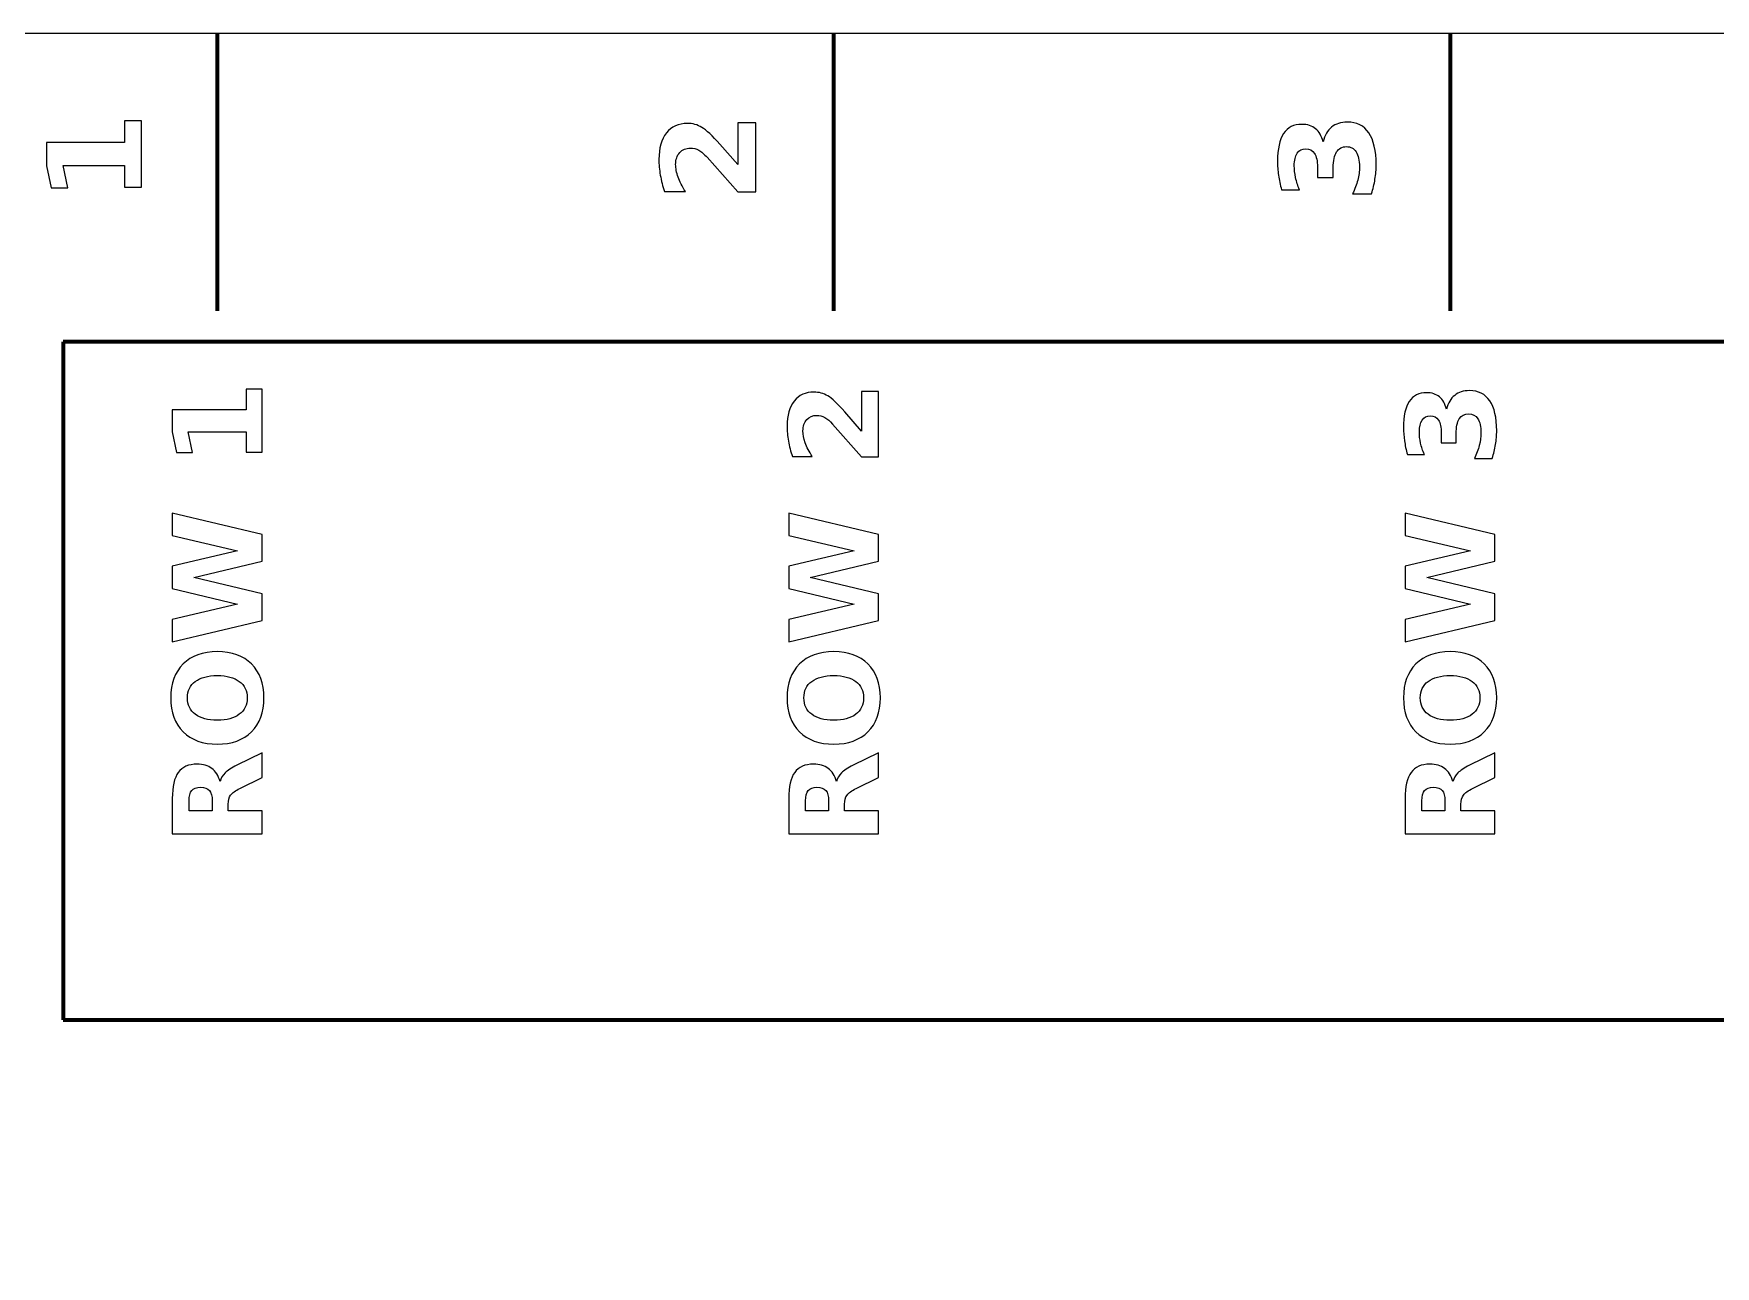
# Model space of a CAD drawing. Header units: centimetres. Extents: x -27.5 to 5.5, y -16.9 to -12.8.
# Drawn here: x -26.105 to -23.376, y -14.85 to -12.85 of the extents above; entities that cross this region are included whole.
import ezdxf

# ---------------------------------------------------------------- set-up
doc = ezdxf.new("R2010")
doc.units = ezdxf.units.CM
doc.header["$MEASUREMENT"] = 0
doc.layers.add('Layer 1', color=7, linetype='Continuous')

msp = doc.modelspace()

# ---------------------------------------------------------------- linework, layer by layer
at = {"layer": 'Layer 1', "color": 7}
msp.add_open_spline([(-27.5, -12.85), (-27.5, -12.85), (5.5, -12.85), (5.5, -12.85), (5.5, -12.85), (5.5, -12.85), (5.5, -16.85), (5.5, -16.85), (5.5, -16.85), (5.5, -16.85), (-27.5, -16.85), (-27.5, -16.85), (-27.5, -16.85), (-27.5, -16.85), (-27.5, -12.85), (-27.5, -12.85)], degree=3, knots=[0, 0, 0, 0, 0.25, 0.25, 0.25, 0.25, 0.5, 0.5, 0.5, 0.5, 0.75, 0.75, 0.75, 0.75, 1, 1, 1, 1], dxfattribs=at)
at = {"layer": 'Layer 1', "color": 250, "lineweight": 106}
for points in [[(-25.80684, -12.85), (-25.80684, -12.85), (-25.80686, -13.29999), (-25.80686, -13.29999)], [(-24.80684, -12.85), (-24.80684, -12.85), (-24.80686, -13.29999), (-24.80686, -13.29999)], [(-23.80684, -12.85), (-23.80684, -12.85), (-23.80686, -13.29999), (-23.80686, -13.29999)]]:
    msp.add_open_spline(points, degree=3, dxfattribs=at)
at = {"layer": 'Layer 1', "color": 250}
for points, knots in [([(-25.95718, -13.09915), (-25.95718, -13.09915), (-25.95718, -13.06401), (-25.95718, -13.06401), (-25.95718, -13.06401), (-25.95718, -13.06401), (-26.05691, -13.06401), (-26.05691, -13.06401), (-26.05691, -13.06401), (-26.05691, -13.06401), (-26.04947, -13.10007), (-26.04947, -13.10007), (-26.04947, -13.10007), (-26.04947, -13.10007), (-26.07656, -13.10007), (-26.07656, -13.10007), (-26.07656, -13.10007), (-26.07656, -13.10007), (-26.08401, -13.06422), (-26.08401, -13.06422), (-26.08401, -13.06422), (-26.08401, -13.06422), (-26.08401, -13.02641), (-26.08401, -13.02641), (-26.08401, -13.02641), (-26.08401, -13.02641), (-25.95718, -13.02641), (-25.95718, -13.02641), (-25.95718, -13.02641), (-25.95718, -13.02641), (-25.95718, -12.99127), (-25.95718, -12.99127), (-25.95718, -12.99127), (-25.95718, -12.99127), (-25.9297, -12.99127), (-25.9297, -12.99127), (-25.9297, -12.99127), (-25.9297, -12.99127), (-25.9297, -13.09915), (-25.9297, -13.09915), (-25.9297, -13.09915), (-25.9297, -13.09915), (-25.95718, -13.09915), (-25.95718, -13.09915)], [0, 0, 0, 0, 0.0909091, 0.0909091, 0.0909091, 0.0909091, 0.1818182, 0.1818182, 0.1818182, 0.1818182, 0.2727273, 0.2727273, 0.2727273, 0.2727273, 0.3636364, 0.3636364, 0.3636364, 0.3636364, 0.4545455, 0.4545455, 0.4545455, 0.4545455, 0.5454545, 0.5454545, 0.5454545, 0.5454545, 0.6363636, 0.6363636, 0.6363636, 0.6363636, 0.7272727, 0.7272727, 0.7272727, 0.7272727, 0.8181818, 0.8181818, 0.8181818, 0.8181818, 0.9090909, 0.9090909, 0.9090909, 0.9090909, 1, 1, 1, 1]), ([(-24.96253, -13.06254), (-24.96253, -13.06254), (-24.96253, -12.99463), (-24.96253, -12.99463), (-24.96253, -12.99463), (-24.96253, -12.99463), (-24.93328, -12.99463), (-24.93328, -12.99463), (-24.93328, -12.99463), (-24.93328, -12.99463), (-24.93328, -13.10678), (-24.93328, -13.10678), (-24.93328, -13.10678), (-24.93328, -13.10678), (-24.96253, -13.10678), (-24.96253, -13.10678), (-24.96253, -13.10678), (-24.96253, -13.10678), (-25.01223, -13.05044), (-25.01223, -13.05044), (-25.01223, -13.05044), (-25.01678, -13.0454), (-25.02123, -13.04169), (-25.02557, -13.0393), (-25.02557, -13.0393), (-25.02991, -13.03686), (-25.03442, -13.03566), (-25.03911, -13.03566), (-25.03911, -13.03566), (-25.04635, -13.03566), (-25.05217, -13.0381), (-25.05658, -13.04296), (-25.05658, -13.04296), (-25.06099, -13.0478), (-25.06317, -13.05425), (-25.06317, -13.06233), (-25.06317, -13.06233), (-25.06317, -13.06854), (-25.06183, -13.07531), (-25.05919, -13.08269), (-25.05919, -13.08269), (-25.05654, -13.09006), (-25.05259, -13.09796), (-25.04737, -13.10636), (-25.04737, -13.10636), (-25.04737, -13.10636), (-25.08127, -13.10636), (-25.08127, -13.10636), (-25.08127, -13.10636), (-25.08424, -13.0974), (-25.08649, -13.08854), (-25.08805, -13.07979), (-25.08805, -13.07979), (-25.0896, -13.07105), (-25.09037, -13.06247), (-25.09037, -13.05404), (-25.09037, -13.05404), (-25.09037, -13.03559), (-25.08632, -13.02123), (-25.07817, -13.011), (-25.07817, -13.011), (-25.07005, -13.00077), (-25.05873, -12.99566), (-25.04416, -12.99566), (-25.04416, -12.99566), (-25.03576, -12.99566), (-25.02793, -12.99784), (-25.02066, -13.00218), (-25.02066, -13.00218), (-25.0134, -13.00652), (-25.00366, -13.01566), (-24.99145, -13.02956), (-24.99145, -13.02956), (-24.99145, -13.02956), (-24.96253, -13.06254), (-24.96253, -13.06254)], [0, 0, 0, 0, 0.0526316, 0.0526316, 0.0526316, 0.0526316, 0.1052632, 0.1052632, 0.1052632, 0.1052632, 0.1578947, 0.1578947, 0.1578947, 0.1578947, 0.2105263, 0.2105263, 0.2105263, 0.2105263, 0.2631579, 0.2631579, 0.2631579, 0.2631579, 0.3157895, 0.3157895, 0.3157895, 0.3157895, 0.3684211, 0.3684211, 0.3684211, 0.3684211, 0.4210526, 0.4210526, 0.4210526, 0.4210526, 0.4736842, 0.4736842, 0.4736842, 0.4736842, 0.5263158, 0.5263158, 0.5263158, 0.5263158, 0.5789474, 0.5789474, 0.5789474, 0.5789474, 0.6315789, 0.6315789, 0.6315789, 0.6315789, 0.6842105, 0.6842105, 0.6842105, 0.6842105, 0.7368421, 0.7368421, 0.7368421, 0.7368421, 0.7894737, 0.7894737, 0.7894737, 0.7894737, 0.8421053, 0.8421053, 0.8421053, 0.8421053, 0.8947368, 0.8947368, 0.8947368, 0.8947368, 0.9473684, 0.9473684, 0.9473684, 0.9473684, 1, 1, 1, 1]), ([(-24.01292, -13.02535), (-24.01024, -13.01498), (-24.00555, -13.00704), (-23.99892, -13.00164), (-23.99892, -13.00164), (-23.99225, -12.99624), (-23.98382, -12.99353), (-23.97355, -12.99353), (-23.97355, -12.99353), (-23.95824, -12.99353), (-23.9466, -12.99938), (-23.93863, -13.01109), (-23.93863, -13.01109), (-23.93069, -13.02281), (-23.9267, -13.03988), (-23.9267, -13.06235), (-23.9267, -13.06235), (-23.9267, -13.07029), (-23.92734, -13.07823), (-23.92861, -13.0862), (-23.92861, -13.0862), (-23.92988, -13.09414), (-23.93182, -13.10201), (-23.93436, -13.1098), (-23.93436, -13.1098), (-23.93436, -13.1098), (-23.96505, -13.1098), (-23.96505, -13.1098), (-23.96505, -13.1098), (-23.96134, -13.10236), (-23.95852, -13.09499), (-23.95662, -13.08765), (-23.95662, -13.08765), (-23.95475, -13.08031), (-23.9538, -13.07308), (-23.9538, -13.06599), (-23.9538, -13.06599), (-23.9538, -13.05544), (-23.95563, -13.04736), (-23.95926, -13.04175), (-23.95926, -13.04175), (-23.96293, -13.03614), (-23.96815, -13.03332), (-23.975, -13.03332), (-23.975, -13.03332), (-23.98202, -13.03332), (-23.98734, -13.03621), (-23.99094, -13.04196), (-23.99094, -13.04196), (-23.99458, -13.04771), (-23.99638, -13.05622), (-23.99638, -13.06743), (-23.99638, -13.06743), (-23.99638, -13.06743), (-23.99638, -13.08334), (-23.99638, -13.08334), (-23.99638, -13.08334), (-23.99638, -13.08334), (-24.02202, -13.08334), (-24.02202, -13.08334), (-24.02202, -13.08334), (-24.02202, -13.08334), (-24.02202, -13.06662), (-24.02202, -13.06662), (-24.02202, -13.06662), (-24.02202, -13.0566), (-24.02358, -13.0492), (-24.02672, -13.04429), (-24.02672, -13.04429), (-24.02986, -13.03939), (-24.03462, -13.03695), (-24.041, -13.03695), (-24.041, -13.03695), (-24.04693, -13.03695), (-24.05152, -13.03932), (-24.05473, -13.04408), (-24.05473, -13.04408), (-24.05797, -13.04884), (-24.05959, -13.05555), (-24.05959, -13.06422), (-24.05959, -13.06422), (-24.05959, -13.07064), (-24.05889, -13.0771), (-24.05744, -13.08366), (-24.05744, -13.08366), (-24.056, -13.09019), (-24.05384, -13.09668), (-24.05102, -13.10317), (-24.05102, -13.10317), (-24.05102, -13.10317), (-24.08016, -13.10317), (-24.08016, -13.10317), (-24.08016, -13.10317), (-24.08238, -13.0953), (-24.08404, -13.08754), (-24.08514, -13.07982), (-24.08514, -13.07982), (-24.08623, -13.07209), (-24.08679, -13.06454), (-24.08679, -13.0571), (-24.08679, -13.0571), (-24.08679, -13.03706), (-24.08351, -13.02203), (-24.07692, -13.01208), (-24.07692, -13.01208), (-24.07035, -13.00213), (-24.06044, -12.99716), (-24.04721, -12.99716), (-24.04721, -12.99716), (-24.03822, -12.99716), (-24.03081, -12.99952), (-24.02506, -13.00429), (-24.02506, -13.00429), (-24.01931, -13.00905), (-24.01525, -13.01607), (-24.01292, -13.02535)], [0, 0, 0, 0, 0.0344828, 0.0344828, 0.0344828, 0.0344828, 0.0689655, 0.0689655, 0.0689655, 0.0689655, 0.1034483, 0.1034483, 0.1034483, 0.1034483, 0.137931, 0.137931, 0.137931, 0.137931, 0.1724138, 0.1724138, 0.1724138, 0.1724138, 0.2068966, 0.2068966, 0.2068966, 0.2068966, 0.2413793, 0.2413793, 0.2413793, 0.2413793, 0.2758621, 0.2758621, 0.2758621, 0.2758621, 0.3103448, 0.3103448, 0.3103448, 0.3103448, 0.3448276, 0.3448276, 0.3448276, 0.3448276, 0.3793103, 0.3793103, 0.3793103, 0.3793103, 0.4137931, 0.4137931, 0.4137931, 0.4137931, 0.4482759, 0.4482759, 0.4482759, 0.4482759, 0.4827586, 0.4827586, 0.4827586, 0.4827586, 0.5172414, 0.5172414, 0.5172414, 0.5172414, 0.5517241, 0.5517241, 0.5517241, 0.5517241, 0.5862069, 0.5862069, 0.5862069, 0.5862069, 0.6206897, 0.6206897, 0.6206897, 0.6206897, 0.6551724, 0.6551724, 0.6551724, 0.6551724, 0.6896552, 0.6896552, 0.6896552, 0.6896552, 0.7241379, 0.7241379, 0.7241379, 0.7241379, 0.7586207, 0.7586207, 0.7586207, 0.7586207, 0.7931034, 0.7931034, 0.7931034, 0.7931034, 0.8275862, 0.8275862, 0.8275862, 0.8275862, 0.862069, 0.862069, 0.862069, 0.862069, 0.8965517, 0.8965517, 0.8965517, 0.8965517, 0.9310345, 0.9310345, 0.9310345, 0.9310345, 0.9655172, 0.9655172, 0.9655172, 0.9655172, 1, 1, 1, 1]), ([(-25.75991, -13.52898), (-25.75991, -13.52898), (-25.75991, -13.49578), (-25.75991, -13.49578), (-25.75991, -13.49578), (-25.75991, -13.49578), (-25.85414, -13.49578), (-25.85414, -13.49578), (-25.85414, -13.49578), (-25.85414, -13.49578), (-25.84711, -13.52984), (-25.84711, -13.52984), (-25.84711, -13.52984), (-25.84711, -13.52984), (-25.87271, -13.52984), (-25.87271, -13.52984), (-25.87271, -13.52984), (-25.87271, -13.52984), (-25.87974, -13.49598), (-25.87974, -13.49598), (-25.87974, -13.49598), (-25.87974, -13.49598), (-25.87974, -13.46024), (-25.87974, -13.46024), (-25.87974, -13.46024), (-25.87974, -13.46024), (-25.75991, -13.46024), (-25.75991, -13.46024), (-25.75991, -13.46024), (-25.75991, -13.46024), (-25.75991, -13.42704), (-25.75991, -13.42704), (-25.75991, -13.42704), (-25.75991, -13.42704), (-25.73394, -13.42704), (-25.73394, -13.42704), (-25.73394, -13.42704), (-25.73394, -13.42704), (-25.73394, -13.52898), (-25.73394, -13.52898), (-25.73394, -13.52898), (-25.73394, -13.52898), (-25.75991, -13.52898), (-25.75991, -13.52898)], [0, 0, 0, 0, 0.0909091, 0.0909091, 0.0909091, 0.0909091, 0.1818182, 0.1818182, 0.1818182, 0.1818182, 0.2727273, 0.2727273, 0.2727273, 0.2727273, 0.3636364, 0.3636364, 0.3636364, 0.3636364, 0.4545455, 0.4545455, 0.4545455, 0.4545455, 0.5454545, 0.5454545, 0.5454545, 0.5454545, 0.6363636, 0.6363636, 0.6363636, 0.6363636, 0.7272727, 0.7272727, 0.7272727, 0.7272727, 0.8181818, 0.8181818, 0.8181818, 0.8181818, 0.9090909, 0.9090909, 0.9090909, 0.9090909, 1, 1, 1, 1]), ([(-24.76157, -13.49478), (-24.76157, -13.49478), (-24.76157, -13.43061), (-24.76157, -13.43061), (-24.76157, -13.43061), (-24.76157, -13.43061), (-24.73394, -13.43061), (-24.73394, -13.43061), (-24.73394, -13.43061), (-24.73394, -13.43061), (-24.73394, -13.53658), (-24.73394, -13.53658), (-24.73394, -13.53658), (-24.73394, -13.53658), (-24.76157, -13.53658), (-24.76157, -13.53658), (-24.76157, -13.53658), (-24.76157, -13.53658), (-24.80854, -13.48334), (-24.80854, -13.48334), (-24.80854, -13.48334), (-24.81284, -13.47858), (-24.81704, -13.47508), (-24.82114, -13.47281), (-24.82114, -13.47281), (-24.82524, -13.47051), (-24.82951, -13.46938), (-24.83394, -13.46938), (-24.83394, -13.46938), (-24.84077, -13.46938), (-24.84627, -13.47168), (-24.85044, -13.47628), (-24.85044, -13.47628), (-24.85461, -13.48084), (-24.85667, -13.48694), (-24.85667, -13.49458), (-24.85667, -13.49458), (-24.85667, -13.50044), (-24.85541, -13.50684), (-24.85291, -13.51381), (-24.85291, -13.51381), (-24.85041, -13.52078), (-24.84667, -13.52824), (-24.84174, -13.53618), (-24.84174, -13.53618), (-24.84174, -13.53618), (-24.87377, -13.53618), (-24.87377, -13.53618), (-24.87377, -13.53618), (-24.87657, -13.52771), (-24.87871, -13.51934), (-24.88017, -13.51108), (-24.88017, -13.51108), (-24.88164, -13.50281), (-24.88237, -13.49471), (-24.88237, -13.48674), (-24.88237, -13.48674), (-24.88237, -13.46931), (-24.87854, -13.45574), (-24.87084, -13.44608), (-24.87084, -13.44608), (-24.86317, -13.43641), (-24.85247, -13.43158), (-24.83871, -13.43158), (-24.83871, -13.43158), (-24.83077, -13.43158), (-24.82337, -13.43364), (-24.81651, -13.43774), (-24.81651, -13.43774), (-24.80964, -13.44184), (-24.80044, -13.45048), (-24.78891, -13.46361), (-24.78891, -13.46361), (-24.78891, -13.46361), (-24.76157, -13.49478), (-24.76157, -13.49478)], [0, 0, 0, 0, 0.0526316, 0.0526316, 0.0526316, 0.0526316, 0.1052632, 0.1052632, 0.1052632, 0.1052632, 0.1578947, 0.1578947, 0.1578947, 0.1578947, 0.2105263, 0.2105263, 0.2105263, 0.2105263, 0.2631579, 0.2631579, 0.2631579, 0.2631579, 0.3157895, 0.3157895, 0.3157895, 0.3157895, 0.3684211, 0.3684211, 0.3684211, 0.3684211, 0.4210526, 0.4210526, 0.4210526, 0.4210526, 0.4736842, 0.4736842, 0.4736842, 0.4736842, 0.5263158, 0.5263158, 0.5263158, 0.5263158, 0.5789474, 0.5789474, 0.5789474, 0.5789474, 0.6315789, 0.6315789, 0.6315789, 0.6315789, 0.6842105, 0.6842105, 0.6842105, 0.6842105, 0.7368421, 0.7368421, 0.7368421, 0.7368421, 0.7894737, 0.7894737, 0.7894737, 0.7894737, 0.8421053, 0.8421053, 0.8421053, 0.8421053, 0.8947368, 0.8947368, 0.8947368, 0.8947368, 0.9473684, 0.9473684, 0.9473684, 0.9473684, 1, 1, 1, 1]), ([(-23.81257, -13.45924), (-23.81004, -13.44944), (-23.80561, -13.44194), (-23.79934, -13.43684), (-23.79934, -13.43684), (-23.79304, -13.43174), (-23.78507, -13.42918), (-23.77537, -13.42918), (-23.77537, -13.42918), (-23.76091, -13.42918), (-23.74991, -13.43471), (-23.74237, -13.44578), (-23.74237, -13.44578), (-23.73487, -13.45684), (-23.73111, -13.47298), (-23.73111, -13.49421), (-23.73111, -13.49421), (-23.73111, -13.50171), (-23.73171, -13.50921), (-23.73291, -13.51674), (-23.73291, -13.51674), (-23.73411, -13.52424), (-23.73594, -13.53168), (-23.73834, -13.53904), (-23.73834, -13.53904), (-23.73834, -13.53904), (-23.76734, -13.53904), (-23.76734, -13.53904), (-23.76734, -13.53904), (-23.76384, -13.53201), (-23.76117, -13.52504), (-23.75937, -13.51811), (-23.75937, -13.51811), (-23.75761, -13.51118), (-23.75671, -13.50434), (-23.75671, -13.49764), (-23.75671, -13.49764), (-23.75671, -13.48768), (-23.75844, -13.48004), (-23.76187, -13.47474), (-23.76187, -13.47474), (-23.76534, -13.46944), (-23.77027, -13.46678), (-23.77674, -13.46678), (-23.77674, -13.46678), (-23.78337, -13.46678), (-23.78841, -13.46951), (-23.79181, -13.47494), (-23.79181, -13.47494), (-23.79524, -13.48038), (-23.79694, -13.48841), (-23.79694, -13.49901), (-23.79694, -13.49901), (-23.79694, -13.49901), (-23.79694, -13.51404), (-23.79694, -13.51404), (-23.79694, -13.51404), (-23.79694, -13.51404), (-23.82117, -13.51404), (-23.82117, -13.51404), (-23.82117, -13.51404), (-23.82117, -13.51404), (-23.82117, -13.49824), (-23.82117, -13.49824), (-23.82117, -13.49824), (-23.82117, -13.48878), (-23.82264, -13.48178), (-23.82561, -13.47714), (-23.82561, -13.47714), (-23.82857, -13.47251), (-23.83307, -13.47021), (-23.83911, -13.47021), (-23.83911, -13.47021), (-23.84471, -13.47021), (-23.84904, -13.47244), (-23.85207, -13.47694), (-23.85207, -13.47694), (-23.85514, -13.48144), (-23.85667, -13.48778), (-23.85667, -13.49598), (-23.85667, -13.49598), (-23.85667, -13.50204), (-23.85601, -13.50814), (-23.85464, -13.51434), (-23.85464, -13.51434), (-23.85327, -13.52051), (-23.85124, -13.52664), (-23.84857, -13.53278), (-23.84857, -13.53278), (-23.84857, -13.53278), (-23.87611, -13.53278), (-23.87611, -13.53278), (-23.87611, -13.53278), (-23.87821, -13.52534), (-23.87977, -13.51801), (-23.88081, -13.51071), (-23.88081, -13.51071), (-23.88184, -13.50341), (-23.88237, -13.49628), (-23.88237, -13.48924), (-23.88237, -13.48924), (-23.88237, -13.47031), (-23.87927, -13.45611), (-23.87304, -13.44671), (-23.87304, -13.44671), (-23.86684, -13.43731), (-23.85747, -13.43261), (-23.84497, -13.43261), (-23.84497, -13.43261), (-23.83647, -13.43261), (-23.82947, -13.43484), (-23.82404, -13.43934), (-23.82404, -13.43934), (-23.81861, -13.44384), (-23.81477, -13.45048), (-23.81257, -13.45924)], [0, 0, 0, 0, 0.0344828, 0.0344828, 0.0344828, 0.0344828, 0.0689655, 0.0689655, 0.0689655, 0.0689655, 0.1034483, 0.1034483, 0.1034483, 0.1034483, 0.137931, 0.137931, 0.137931, 0.137931, 0.1724138, 0.1724138, 0.1724138, 0.1724138, 0.2068966, 0.2068966, 0.2068966, 0.2068966, 0.2413793, 0.2413793, 0.2413793, 0.2413793, 0.2758621, 0.2758621, 0.2758621, 0.2758621, 0.3103448, 0.3103448, 0.3103448, 0.3103448, 0.3448276, 0.3448276, 0.3448276, 0.3448276, 0.3793103, 0.3793103, 0.3793103, 0.3793103, 0.4137931, 0.4137931, 0.4137931, 0.4137931, 0.4482759, 0.4482759, 0.4482759, 0.4482759, 0.4827586, 0.4827586, 0.4827586, 0.4827586, 0.5172414, 0.5172414, 0.5172414, 0.5172414, 0.5517241, 0.5517241, 0.5517241, 0.5517241, 0.5862069, 0.5862069, 0.5862069, 0.5862069, 0.6206897, 0.6206897, 0.6206897, 0.6206897, 0.6551724, 0.6551724, 0.6551724, 0.6551724, 0.6896552, 0.6896552, 0.6896552, 0.6896552, 0.7241379, 0.7241379, 0.7241379, 0.7241379, 0.7586207, 0.7586207, 0.7586207, 0.7586207, 0.7931034, 0.7931034, 0.7931034, 0.7931034, 0.8275862, 0.8275862, 0.8275862, 0.8275862, 0.862069, 0.862069, 0.862069, 0.862069, 0.8965517, 0.8965517, 0.8965517, 0.8965517, 0.9310345, 0.9310345, 0.9310345, 0.9310345, 0.9655172, 0.9655172, 0.9655172, 0.9655172, 1, 1, 1, 1]), ([(-25.87974, -13.83667), (-25.87974, -13.83667), (-25.87974, -13.80064), (-25.87974, -13.80064), (-25.87974, -13.80064), (-25.87974, -13.80064), (-25.77377, -13.77544), (-25.77377, -13.77544), (-25.77377, -13.77544), (-25.77377, -13.77544), (-25.87974, -13.75044), (-25.87974, -13.75044), (-25.87974, -13.75044), (-25.87974, -13.75044), (-25.87974, -13.71421), (-25.87974, -13.71421), (-25.87974, -13.71421), (-25.87974, -13.71421), (-25.77377, -13.68921), (-25.77377, -13.68921), (-25.77377, -13.68921), (-25.77377, -13.68921), (-25.87974, -13.66401), (-25.87974, -13.66401), (-25.87974, -13.66401), (-25.87974, -13.66401), (-25.87974, -13.62827), (-25.87974, -13.62827), (-25.87974, -13.62827), (-25.87974, -13.62827), (-25.73394, -13.66264), (-25.73394, -13.66264), (-25.73394, -13.66264), (-25.73394, -13.66264), (-25.73394, -13.70601), (-25.73394, -13.70601), (-25.73394, -13.70601), (-25.73394, -13.70601), (-25.84477, -13.73247), (-25.84477, -13.73247), (-25.84477, -13.73247), (-25.84477, -13.73247), (-25.73394, -13.75864), (-25.73394, -13.75864), (-25.73394, -13.75864), (-25.73394, -13.75864), (-25.73394, -13.80201), (-25.73394, -13.80201), (-25.73394, -13.80201), (-25.73394, -13.80201), (-25.87974, -13.83667), (-25.87974, -13.83667)], [0, 0, 0, 0, 0.0769231, 0.0769231, 0.0769231, 0.0769231, 0.1538462, 0.1538462, 0.1538462, 0.1538462, 0.2307692, 0.2307692, 0.2307692, 0.2307692, 0.3076923, 0.3076923, 0.3076923, 0.3076923, 0.3846154, 0.3846154, 0.3846154, 0.3846154, 0.4615385, 0.4615385, 0.4615385, 0.4615385, 0.5384615, 0.5384615, 0.5384615, 0.5384615, 0.6153846, 0.6153846, 0.6153846, 0.6153846, 0.6923077, 0.6923077, 0.6923077, 0.6923077, 0.7692308, 0.7692308, 0.7692308, 0.7692308, 0.8461538, 0.8461538, 0.8461538, 0.8461538, 0.9230769, 0.9230769, 0.9230769, 0.9230769, 1, 1, 1, 1]), ([(-24.87974, -13.83667), (-24.87974, -13.83667), (-24.87974, -13.80064), (-24.87974, -13.80064), (-24.87974, -13.80064), (-24.87974, -13.80064), (-24.77377, -13.77544), (-24.77377, -13.77544), (-24.77377, -13.77544), (-24.77377, -13.77544), (-24.87974, -13.75044), (-24.87974, -13.75044), (-24.87974, -13.75044), (-24.87974, -13.75044), (-24.87974, -13.71421), (-24.87974, -13.71421), (-24.87974, -13.71421), (-24.87974, -13.71421), (-24.77377, -13.68921), (-24.77377, -13.68921), (-24.77377, -13.68921), (-24.77377, -13.68921), (-24.87974, -13.66401), (-24.87974, -13.66401), (-24.87974, -13.66401), (-24.87974, -13.66401), (-24.87974, -13.62827), (-24.87974, -13.62827), (-24.87974, -13.62827), (-24.87974, -13.62827), (-24.73394, -13.66264), (-24.73394, -13.66264), (-24.73394, -13.66264), (-24.73394, -13.66264), (-24.73394, -13.70601), (-24.73394, -13.70601), (-24.73394, -13.70601), (-24.73394, -13.70601), (-24.84477, -13.73247), (-24.84477, -13.73247), (-24.84477, -13.73247), (-24.84477, -13.73247), (-24.73394, -13.75864), (-24.73394, -13.75864), (-24.73394, -13.75864), (-24.73394, -13.75864), (-24.73394, -13.80201), (-24.73394, -13.80201), (-24.73394, -13.80201), (-24.73394, -13.80201), (-24.87974, -13.83667), (-24.87974, -13.83667)], [0, 0, 0, 0, 0.0769231, 0.0769231, 0.0769231, 0.0769231, 0.1538462, 0.1538462, 0.1538462, 0.1538462, 0.2307692, 0.2307692, 0.2307692, 0.2307692, 0.3076923, 0.3076923, 0.3076923, 0.3076923, 0.3846154, 0.3846154, 0.3846154, 0.3846154, 0.4615385, 0.4615385, 0.4615385, 0.4615385, 0.5384615, 0.5384615, 0.5384615, 0.5384615, 0.6153846, 0.6153846, 0.6153846, 0.6153846, 0.6923077, 0.6923077, 0.6923077, 0.6923077, 0.7692308, 0.7692308, 0.7692308, 0.7692308, 0.8461538, 0.8461538, 0.8461538, 0.8461538, 0.9230769, 0.9230769, 0.9230769, 0.9230769, 1, 1, 1, 1]), ([(-23.87974, -13.83667), (-23.87974, -13.83667), (-23.87974, -13.80064), (-23.87974, -13.80064), (-23.87974, -13.80064), (-23.87974, -13.80064), (-23.77377, -13.77544), (-23.77377, -13.77544), (-23.77377, -13.77544), (-23.77377, -13.77544), (-23.87974, -13.75044), (-23.87974, -13.75044), (-23.87974, -13.75044), (-23.87974, -13.75044), (-23.87974, -13.71421), (-23.87974, -13.71421), (-23.87974, -13.71421), (-23.87974, -13.71421), (-23.77377, -13.68921), (-23.77377, -13.68921), (-23.77377, -13.68921), (-23.77377, -13.68921), (-23.87974, -13.66401), (-23.87974, -13.66401), (-23.87974, -13.66401), (-23.87974, -13.66401), (-23.87974, -13.62827), (-23.87974, -13.62827), (-23.87974, -13.62827), (-23.87974, -13.62827), (-23.73394, -13.66264), (-23.73394, -13.66264), (-23.73394, -13.66264), (-23.73394, -13.66264), (-23.73394, -13.70601), (-23.73394, -13.70601), (-23.73394, -13.70601), (-23.73394, -13.70601), (-23.84477, -13.73247), (-23.84477, -13.73247), (-23.84477, -13.73247), (-23.84477, -13.73247), (-23.73394, -13.75864), (-23.73394, -13.75864), (-23.73394, -13.75864), (-23.73394, -13.75864), (-23.73394, -13.80201), (-23.73394, -13.80201), (-23.73394, -13.80201), (-23.73394, -13.80201), (-23.87974, -13.83667), (-23.87974, -13.83667)], [0, 0, 0, 0, 0.0769231, 0.0769231, 0.0769231, 0.0769231, 0.1538462, 0.1538462, 0.1538462, 0.1538462, 0.2307692, 0.2307692, 0.2307692, 0.2307692, 0.3076923, 0.3076923, 0.3076923, 0.3076923, 0.3846154, 0.3846154, 0.3846154, 0.3846154, 0.4615385, 0.4615385, 0.4615385, 0.4615385, 0.5384615, 0.5384615, 0.5384615, 0.5384615, 0.6153846, 0.6153846, 0.6153846, 0.6153846, 0.6923077, 0.6923077, 0.6923077, 0.6923077, 0.7692308, 0.7692308, 0.7692308, 0.7692308, 0.8461538, 0.8461538, 0.8461538, 0.8461538, 0.9230769, 0.9230769, 0.9230769, 0.9230769, 1, 1, 1, 1]), ([(-25.88237, -13.9277), (-25.88237, -13.90427), (-25.87567, -13.8859), (-25.86224, -13.87264), (-25.86224, -13.87264), (-25.84884, -13.85934), (-25.83031, -13.8527), (-25.80671, -13.8527), (-25.80671, -13.8527), (-25.78314, -13.8527), (-25.76464, -13.85934), (-25.75124, -13.87264), (-25.75124, -13.87264), (-25.73781, -13.8859), (-25.73111, -13.90427), (-25.73111, -13.9277), (-25.73111, -13.9277), (-25.73111, -13.95107), (-25.73781, -13.9694), (-25.75124, -13.98274), (-25.75124, -13.98274), (-25.76464, -13.99604), (-25.78314, -14.0027), (-25.80671, -14.0027), (-25.80671, -14.0027), (-25.83031, -14.0027), (-25.84884, -13.99604), (-25.86224, -13.98274), (-25.86224, -13.98274), (-25.87567, -13.9694), (-25.88237, -13.95107), (-25.88237, -13.9277)], [0, 0, 0, 0, 0.125, 0.125, 0.125, 0.125, 0.25, 0.25, 0.25, 0.25, 0.375, 0.375, 0.375, 0.375, 0.5, 0.5, 0.5, 0.5, 0.625, 0.625, 0.625, 0.625, 0.75, 0.75, 0.75, 0.75, 0.875, 0.875, 0.875, 0.875, 1, 1, 1, 1]), ([(-24.88237, -13.9277), (-24.88237, -13.90427), (-24.87567, -13.8859), (-24.86224, -13.87264), (-24.86224, -13.87264), (-24.84884, -13.85934), (-24.83031, -13.8527), (-24.80671, -13.8527), (-24.80671, -13.8527), (-24.78314, -13.8527), (-24.76464, -13.85934), (-24.75124, -13.87264), (-24.75124, -13.87264), (-24.73781, -13.8859), (-24.73111, -13.90427), (-24.73111, -13.9277), (-24.73111, -13.9277), (-24.73111, -13.95107), (-24.73781, -13.9694), (-24.75124, -13.98274), (-24.75124, -13.98274), (-24.76464, -13.99604), (-24.78314, -14.0027), (-24.80671, -14.0027), (-24.80671, -14.0027), (-24.83031, -14.0027), (-24.84884, -13.99604), (-24.86224, -13.98274), (-24.86224, -13.98274), (-24.87567, -13.9694), (-24.88237, -13.95107), (-24.88237, -13.9277)], [0, 0, 0, 0, 0.125, 0.125, 0.125, 0.125, 0.25, 0.25, 0.25, 0.25, 0.375, 0.375, 0.375, 0.375, 0.5, 0.5, 0.5, 0.5, 0.625, 0.625, 0.625, 0.625, 0.75, 0.75, 0.75, 0.75, 0.875, 0.875, 0.875, 0.875, 1, 1, 1, 1]), ([(-23.88237, -13.9277), (-23.88237, -13.90427), (-23.87567, -13.8859), (-23.86224, -13.87264), (-23.86224, -13.87264), (-23.84884, -13.85934), (-23.83031, -13.8527), (-23.80671, -13.8527), (-23.80671, -13.8527), (-23.78314, -13.8527), (-23.76464, -13.85934), (-23.75124, -13.87264), (-23.75124, -13.87264), (-23.73781, -13.8859), (-23.73111, -13.90427), (-23.73111, -13.9277), (-23.73111, -13.9277), (-23.73111, -13.95107), (-23.73781, -13.9694), (-23.75124, -13.98274), (-23.75124, -13.98274), (-23.76464, -13.99604), (-23.78314, -14.0027), (-23.80671, -14.0027), (-23.80671, -14.0027), (-23.83031, -14.0027), (-23.84884, -13.99604), (-23.86224, -13.98274), (-23.86224, -13.98274), (-23.87567, -13.9694), (-23.88237, -13.95107), (-23.88237, -13.9277)], [0, 0, 0, 0, 0.125, 0.125, 0.125, 0.125, 0.25, 0.25, 0.25, 0.25, 0.375, 0.375, 0.375, 0.375, 0.5, 0.5, 0.5, 0.5, 0.625, 0.625, 0.625, 0.625, 0.75, 0.75, 0.75, 0.75, 0.875, 0.875, 0.875, 0.875, 1, 1, 1, 1]), ([(-25.85514, -13.9277), (-25.85514, -13.93917), (-25.85091, -13.94804), (-25.84244, -13.95437), (-25.84244, -13.95437), (-25.83397, -13.96067), (-25.82207, -13.96384), (-25.80671, -13.96384), (-25.80671, -13.96384), (-25.79137, -13.96384), (-25.77951, -13.96067), (-25.77104, -13.95437), (-25.77104, -13.95437), (-25.76257, -13.94804), (-25.75834, -13.93917), (-25.75834, -13.9277), (-25.75834, -13.9277), (-25.75834, -13.91617), (-25.76257, -13.90727), (-25.77104, -13.90094), (-25.77104, -13.90094), (-25.77951, -13.89464), (-25.79137, -13.89147), (-25.80671, -13.89147), (-25.80671, -13.89147), (-25.82207, -13.89147), (-25.83397, -13.89464), (-25.84244, -13.90094), (-25.84244, -13.90094), (-25.85091, -13.90727), (-25.85514, -13.91617), (-25.85514, -13.9277)], [0, 0, 0, 0, 0.125, 0.125, 0.125, 0.125, 0.25, 0.25, 0.25, 0.25, 0.375, 0.375, 0.375, 0.375, 0.5, 0.5, 0.5, 0.5, 0.625, 0.625, 0.625, 0.625, 0.75, 0.75, 0.75, 0.75, 0.875, 0.875, 0.875, 0.875, 1, 1, 1, 1]), ([(-24.85514, -13.9277), (-24.85514, -13.93917), (-24.85091, -13.94804), (-24.84244, -13.95437), (-24.84244, -13.95437), (-24.83397, -13.96067), (-24.82207, -13.96384), (-24.80671, -13.96384), (-24.80671, -13.96384), (-24.79137, -13.96384), (-24.77951, -13.96067), (-24.77104, -13.95437), (-24.77104, -13.95437), (-24.76257, -13.94804), (-24.75834, -13.93917), (-24.75834, -13.9277), (-24.75834, -13.9277), (-24.75834, -13.91617), (-24.76257, -13.90727), (-24.77104, -13.90094), (-24.77104, -13.90094), (-24.77951, -13.89464), (-24.79137, -13.89147), (-24.80671, -13.89147), (-24.80671, -13.89147), (-24.82207, -13.89147), (-24.83397, -13.89464), (-24.84244, -13.90094), (-24.84244, -13.90094), (-24.85091, -13.90727), (-24.85514, -13.91617), (-24.85514, -13.9277)], [0, 0, 0, 0, 0.125, 0.125, 0.125, 0.125, 0.25, 0.25, 0.25, 0.25, 0.375, 0.375, 0.375, 0.375, 0.5, 0.5, 0.5, 0.5, 0.625, 0.625, 0.625, 0.625, 0.75, 0.75, 0.75, 0.75, 0.875, 0.875, 0.875, 0.875, 1, 1, 1, 1]), ([(-23.85514, -13.9277), (-23.85514, -13.93917), (-23.85091, -13.94804), (-23.84244, -13.95437), (-23.84244, -13.95437), (-23.83397, -13.96067), (-23.82207, -13.96384), (-23.80671, -13.96384), (-23.80671, -13.96384), (-23.79137, -13.96384), (-23.77951, -13.96067), (-23.77104, -13.95437), (-23.77104, -13.95437), (-23.76257, -13.94804), (-23.75834, -13.93917), (-23.75834, -13.9277), (-23.75834, -13.9277), (-23.75834, -13.91617), (-23.76257, -13.90727), (-23.77104, -13.90094), (-23.77104, -13.90094), (-23.77951, -13.89464), (-23.79137, -13.89147), (-23.80671, -13.89147), (-23.80671, -13.89147), (-23.82207, -13.89147), (-23.83397, -13.89464), (-23.84244, -13.90094), (-23.84244, -13.90094), (-23.85091, -13.90727), (-23.85514, -13.91617), (-23.85514, -13.9277)], [0, 0, 0, 0, 0.125, 0.125, 0.125, 0.125, 0.25, 0.25, 0.25, 0.25, 0.375, 0.375, 0.375, 0.375, 0.5, 0.5, 0.5, 0.5, 0.625, 0.625, 0.625, 0.625, 0.75, 0.75, 0.75, 0.75, 0.875, 0.875, 0.875, 0.875, 1, 1, 1, 1]), ([(-25.78911, -14.1107), (-25.78911, -14.1107), (-25.73394, -14.1107), (-25.73394, -14.1107), (-25.73394, -14.1107), (-25.73394, -14.1107), (-25.73394, -14.1483), (-25.73394, -14.1483), (-25.73394, -14.1483), (-25.73394, -14.1483), (-25.87974, -14.1483), (-25.87974, -14.1483), (-25.87974, -14.1483), (-25.87974, -14.1483), (-25.87974, -14.09087), (-25.87974, -14.09087), (-25.87974, -14.09087), (-25.87974, -14.07167), (-25.87651, -14.05757), (-25.87007, -14.04864), (-25.87007, -14.04864), (-25.86364, -14.03967), (-25.85344, -14.0352), (-25.83951, -14.0352), (-25.83951, -14.0352), (-25.82987, -14.0352), (-25.82194, -14.03754), (-25.81577, -14.04217), (-25.81577, -14.04217), (-25.80957, -14.04684), (-25.80501, -14.05387), (-25.80207, -14.06324), (-25.80207, -14.06324), (-25.80091, -14.0581), (-25.79827, -14.05347), (-25.79414, -14.0494), (-25.79414, -14.0494), (-25.79001, -14.04534), (-25.78374, -14.04124), (-25.77534, -14.03707), (-25.77534, -14.03707), (-25.77534, -14.03707), (-25.73394, -14.01664), (-25.73394, -14.01664), (-25.73394, -14.01664), (-25.73394, -14.01664), (-25.73394, -14.0567), (-25.73394, -14.0567), (-25.73394, -14.0567), (-25.73394, -14.0567), (-25.77017, -14.07447), (-25.77017, -14.07447), (-25.77017, -14.07447), (-25.77744, -14.07804), (-25.78244, -14.08167), (-25.78511, -14.08537), (-25.78511, -14.08537), (-25.78777, -14.08904), (-25.78911, -14.09394), (-25.78911, -14.10007), (-25.78911, -14.10007), (-25.78911, -14.10007), (-25.78911, -14.1107), (-25.78911, -14.1107)], [0, 0, 0, 0, 0.0625, 0.0625, 0.0625, 0.0625, 0.125, 0.125, 0.125, 0.125, 0.1875, 0.1875, 0.1875, 0.1875, 0.25, 0.25, 0.25, 0.25, 0.3125, 0.3125, 0.3125, 0.3125, 0.375, 0.375, 0.375, 0.375, 0.4375, 0.4375, 0.4375, 0.4375, 0.5, 0.5, 0.5, 0.5, 0.5625, 0.5625, 0.5625, 0.5625, 0.625, 0.625, 0.625, 0.625, 0.6875, 0.6875, 0.6875, 0.6875, 0.75, 0.75, 0.75, 0.75, 0.8125, 0.8125, 0.8125, 0.8125, 0.875, 0.875, 0.875, 0.875, 0.9375, 0.9375, 0.9375, 0.9375, 1, 1, 1, 1]), ([(-24.78911, -14.1107), (-24.78911, -14.1107), (-24.73394, -14.1107), (-24.73394, -14.1107), (-24.73394, -14.1107), (-24.73394, -14.1107), (-24.73394, -14.1483), (-24.73394, -14.1483), (-24.73394, -14.1483), (-24.73394, -14.1483), (-24.87974, -14.1483), (-24.87974, -14.1483), (-24.87974, -14.1483), (-24.87974, -14.1483), (-24.87974, -14.09087), (-24.87974, -14.09087), (-24.87974, -14.09087), (-24.87974, -14.07167), (-24.87651, -14.05757), (-24.87007, -14.04864), (-24.87007, -14.04864), (-24.86364, -14.03967), (-24.85344, -14.0352), (-24.83951, -14.0352), (-24.83951, -14.0352), (-24.82987, -14.0352), (-24.82194, -14.03754), (-24.81577, -14.04217), (-24.81577, -14.04217), (-24.80957, -14.04684), (-24.80501, -14.05387), (-24.80207, -14.06324), (-24.80207, -14.06324), (-24.80091, -14.0581), (-24.79827, -14.05347), (-24.79414, -14.0494), (-24.79414, -14.0494), (-24.79001, -14.04534), (-24.78374, -14.04124), (-24.77534, -14.03707), (-24.77534, -14.03707), (-24.77534, -14.03707), (-24.73394, -14.01664), (-24.73394, -14.01664), (-24.73394, -14.01664), (-24.73394, -14.01664), (-24.73394, -14.0567), (-24.73394, -14.0567), (-24.73394, -14.0567), (-24.73394, -14.0567), (-24.77017, -14.07447), (-24.77017, -14.07447), (-24.77017, -14.07447), (-24.77744, -14.07804), (-24.78244, -14.08167), (-24.78511, -14.08537), (-24.78511, -14.08537), (-24.78777, -14.08904), (-24.78911, -14.09394), (-24.78911, -14.10007), (-24.78911, -14.10007), (-24.78911, -14.10007), (-24.78911, -14.1107), (-24.78911, -14.1107)], [0, 0, 0, 0, 0.0625, 0.0625, 0.0625, 0.0625, 0.125, 0.125, 0.125, 0.125, 0.1875, 0.1875, 0.1875, 0.1875, 0.25, 0.25, 0.25, 0.25, 0.3125, 0.3125, 0.3125, 0.3125, 0.375, 0.375, 0.375, 0.375, 0.4375, 0.4375, 0.4375, 0.4375, 0.5, 0.5, 0.5, 0.5, 0.5625, 0.5625, 0.5625, 0.5625, 0.625, 0.625, 0.625, 0.625, 0.6875, 0.6875, 0.6875, 0.6875, 0.75, 0.75, 0.75, 0.75, 0.8125, 0.8125, 0.8125, 0.8125, 0.875, 0.875, 0.875, 0.875, 0.9375, 0.9375, 0.9375, 0.9375, 1, 1, 1, 1]), ([(-23.78911, -14.1107), (-23.78911, -14.1107), (-23.73394, -14.1107), (-23.73394, -14.1107), (-23.73394, -14.1107), (-23.73394, -14.1107), (-23.73394, -14.1483), (-23.73394, -14.1483), (-23.73394, -14.1483), (-23.73394, -14.1483), (-23.87974, -14.1483), (-23.87974, -14.1483), (-23.87974, -14.1483), (-23.87974, -14.1483), (-23.87974, -14.09087), (-23.87974, -14.09087), (-23.87974, -14.09087), (-23.87974, -14.07167), (-23.87651, -14.05757), (-23.87007, -14.04864), (-23.87007, -14.04864), (-23.86364, -14.03967), (-23.85344, -14.0352), (-23.83951, -14.0352), (-23.83951, -14.0352), (-23.82987, -14.0352), (-23.82194, -14.03754), (-23.81577, -14.04217), (-23.81577, -14.04217), (-23.80957, -14.04684), (-23.80501, -14.05387), (-23.80207, -14.06324), (-23.80207, -14.06324), (-23.80091, -14.0581), (-23.79827, -14.05347), (-23.79414, -14.0494), (-23.79414, -14.0494), (-23.79001, -14.04534), (-23.78374, -14.04124), (-23.77534, -14.03707), (-23.77534, -14.03707), (-23.77534, -14.03707), (-23.73394, -14.01664), (-23.73394, -14.01664), (-23.73394, -14.01664), (-23.73394, -14.01664), (-23.73394, -14.0567), (-23.73394, -14.0567), (-23.73394, -14.0567), (-23.73394, -14.0567), (-23.77017, -14.07447), (-23.77017, -14.07447), (-23.77017, -14.07447), (-23.77744, -14.07804), (-23.78244, -14.08167), (-23.78511, -14.08537), (-23.78511, -14.08537), (-23.78777, -14.08904), (-23.78911, -14.09394), (-23.78911, -14.10007), (-23.78911, -14.10007), (-23.78911, -14.10007), (-23.78911, -14.1107), (-23.78911, -14.1107)], [0, 0, 0, 0, 0.0625, 0.0625, 0.0625, 0.0625, 0.125, 0.125, 0.125, 0.125, 0.1875, 0.1875, 0.1875, 0.1875, 0.25, 0.25, 0.25, 0.25, 0.3125, 0.3125, 0.3125, 0.3125, 0.375, 0.375, 0.375, 0.375, 0.4375, 0.4375, 0.4375, 0.4375, 0.5, 0.5, 0.5, 0.5, 0.5625, 0.5625, 0.5625, 0.5625, 0.625, 0.625, 0.625, 0.625, 0.6875, 0.6875, 0.6875, 0.6875, 0.75, 0.75, 0.75, 0.75, 0.8125, 0.8125, 0.8125, 0.8125, 0.875, 0.875, 0.875, 0.875, 0.9375, 0.9375, 0.9375, 0.9375, 1, 1, 1, 1]), ([(-25.81507, -14.09487), (-25.81507, -14.087), (-25.81654, -14.08134), (-25.81947, -14.07794), (-25.81947, -14.07794), (-25.82241, -14.0745), (-25.82724, -14.0728), (-25.83394, -14.0728), (-25.83394, -14.0728), (-25.84057, -14.0728), (-25.84534, -14.0745), (-25.84821, -14.07794), (-25.84821, -14.07794), (-25.85107, -14.08134), (-25.85251, -14.087), (-25.85251, -14.09487), (-25.85251, -14.09487), (-25.85251, -14.09487), (-25.85251, -14.1107), (-25.85251, -14.1107), (-25.85251, -14.1107), (-25.85251, -14.1107), (-25.81507, -14.1107), (-25.81507, -14.1107), (-25.81507, -14.1107), (-25.81507, -14.1107), (-25.81507, -14.09487), (-25.81507, -14.09487)], [0, 0, 0, 0, 0.1428571, 0.1428571, 0.1428571, 0.1428571, 0.2857143, 0.2857143, 0.2857143, 0.2857143, 0.4285714, 0.4285714, 0.4285714, 0.4285714, 0.5714286, 0.5714286, 0.5714286, 0.5714286, 0.7142857, 0.7142857, 0.7142857, 0.7142857, 0.8571429, 0.8571429, 0.8571429, 0.8571429, 1, 1, 1, 1]), ([(-24.81507, -14.09487), (-24.81507, -14.087), (-24.81654, -14.08134), (-24.81947, -14.07794), (-24.81947, -14.07794), (-24.82241, -14.0745), (-24.82724, -14.0728), (-24.83394, -14.0728), (-24.83394, -14.0728), (-24.84057, -14.0728), (-24.84534, -14.0745), (-24.84821, -14.07794), (-24.84821, -14.07794), (-24.85107, -14.08134), (-24.85251, -14.087), (-24.85251, -14.09487), (-24.85251, -14.09487), (-24.85251, -14.09487), (-24.85251, -14.1107), (-24.85251, -14.1107), (-24.85251, -14.1107), (-24.85251, -14.1107), (-24.81507, -14.1107), (-24.81507, -14.1107), (-24.81507, -14.1107), (-24.81507, -14.1107), (-24.81507, -14.09487), (-24.81507, -14.09487)], [0, 0, 0, 0, 0.1428571, 0.1428571, 0.1428571, 0.1428571, 0.2857143, 0.2857143, 0.2857143, 0.2857143, 0.4285714, 0.4285714, 0.4285714, 0.4285714, 0.5714286, 0.5714286, 0.5714286, 0.5714286, 0.7142857, 0.7142857, 0.7142857, 0.7142857, 0.8571429, 0.8571429, 0.8571429, 0.8571429, 1, 1, 1, 1]), ([(-23.81507, -14.09487), (-23.81507, -14.087), (-23.81654, -14.08134), (-23.81947, -14.07794), (-23.81947, -14.07794), (-23.82241, -14.0745), (-23.82724, -14.0728), (-23.83394, -14.0728), (-23.83394, -14.0728), (-23.84057, -14.0728), (-23.84534, -14.0745), (-23.84821, -14.07794), (-23.84821, -14.07794), (-23.85107, -14.08134), (-23.85251, -14.087), (-23.85251, -14.09487), (-23.85251, -14.09487), (-23.85251, -14.09487), (-23.85251, -14.1107), (-23.85251, -14.1107), (-23.85251, -14.1107), (-23.85251, -14.1107), (-23.81507, -14.1107), (-23.81507, -14.1107), (-23.81507, -14.1107), (-23.81507, -14.1107), (-23.81507, -14.09487), (-23.81507, -14.09487)], [0, 0, 0, 0, 0.1428571, 0.1428571, 0.1428571, 0.1428571, 0.2857143, 0.2857143, 0.2857143, 0.2857143, 0.4285714, 0.4285714, 0.4285714, 0.4285714, 0.5714286, 0.5714286, 0.5714286, 0.5714286, 0.7142857, 0.7142857, 0.7142857, 0.7142857, 0.8571429, 0.8571429, 0.8571429, 0.8571429, 1, 1, 1, 1])]:
    msp.add_open_spline(points, degree=3, knots=knots, dxfattribs=at)
at = {"layer": 'Layer 1', "color": 250, "lineweight": 100}
msp.add_open_spline([(-26.05684, -14.45), (-26.05684, -14.45), (-26.05684, -13.35), (-26.05684, -13.35), (-26.05684, -13.35), (-26.05684, -13.35), (3.51816, -13.35), (3.51816, -13.35), (3.51816, -13.35), (3.51816, -13.35), (3.51816, -14.45), (3.51816, -14.45), (3.51816, -14.45), (3.51816, -14.45), (-26.05684, -14.45), (-26.05684, -14.45)], degree=3, knots=[0, 0, 0, 0, 0.25, 0.25, 0.25, 0.25, 0.5, 0.5, 0.5, 0.5, 0.75, 0.75, 0.75, 0.75, 1, 1, 1, 1], dxfattribs=at)

doc.saveas('drawing.dxf')
